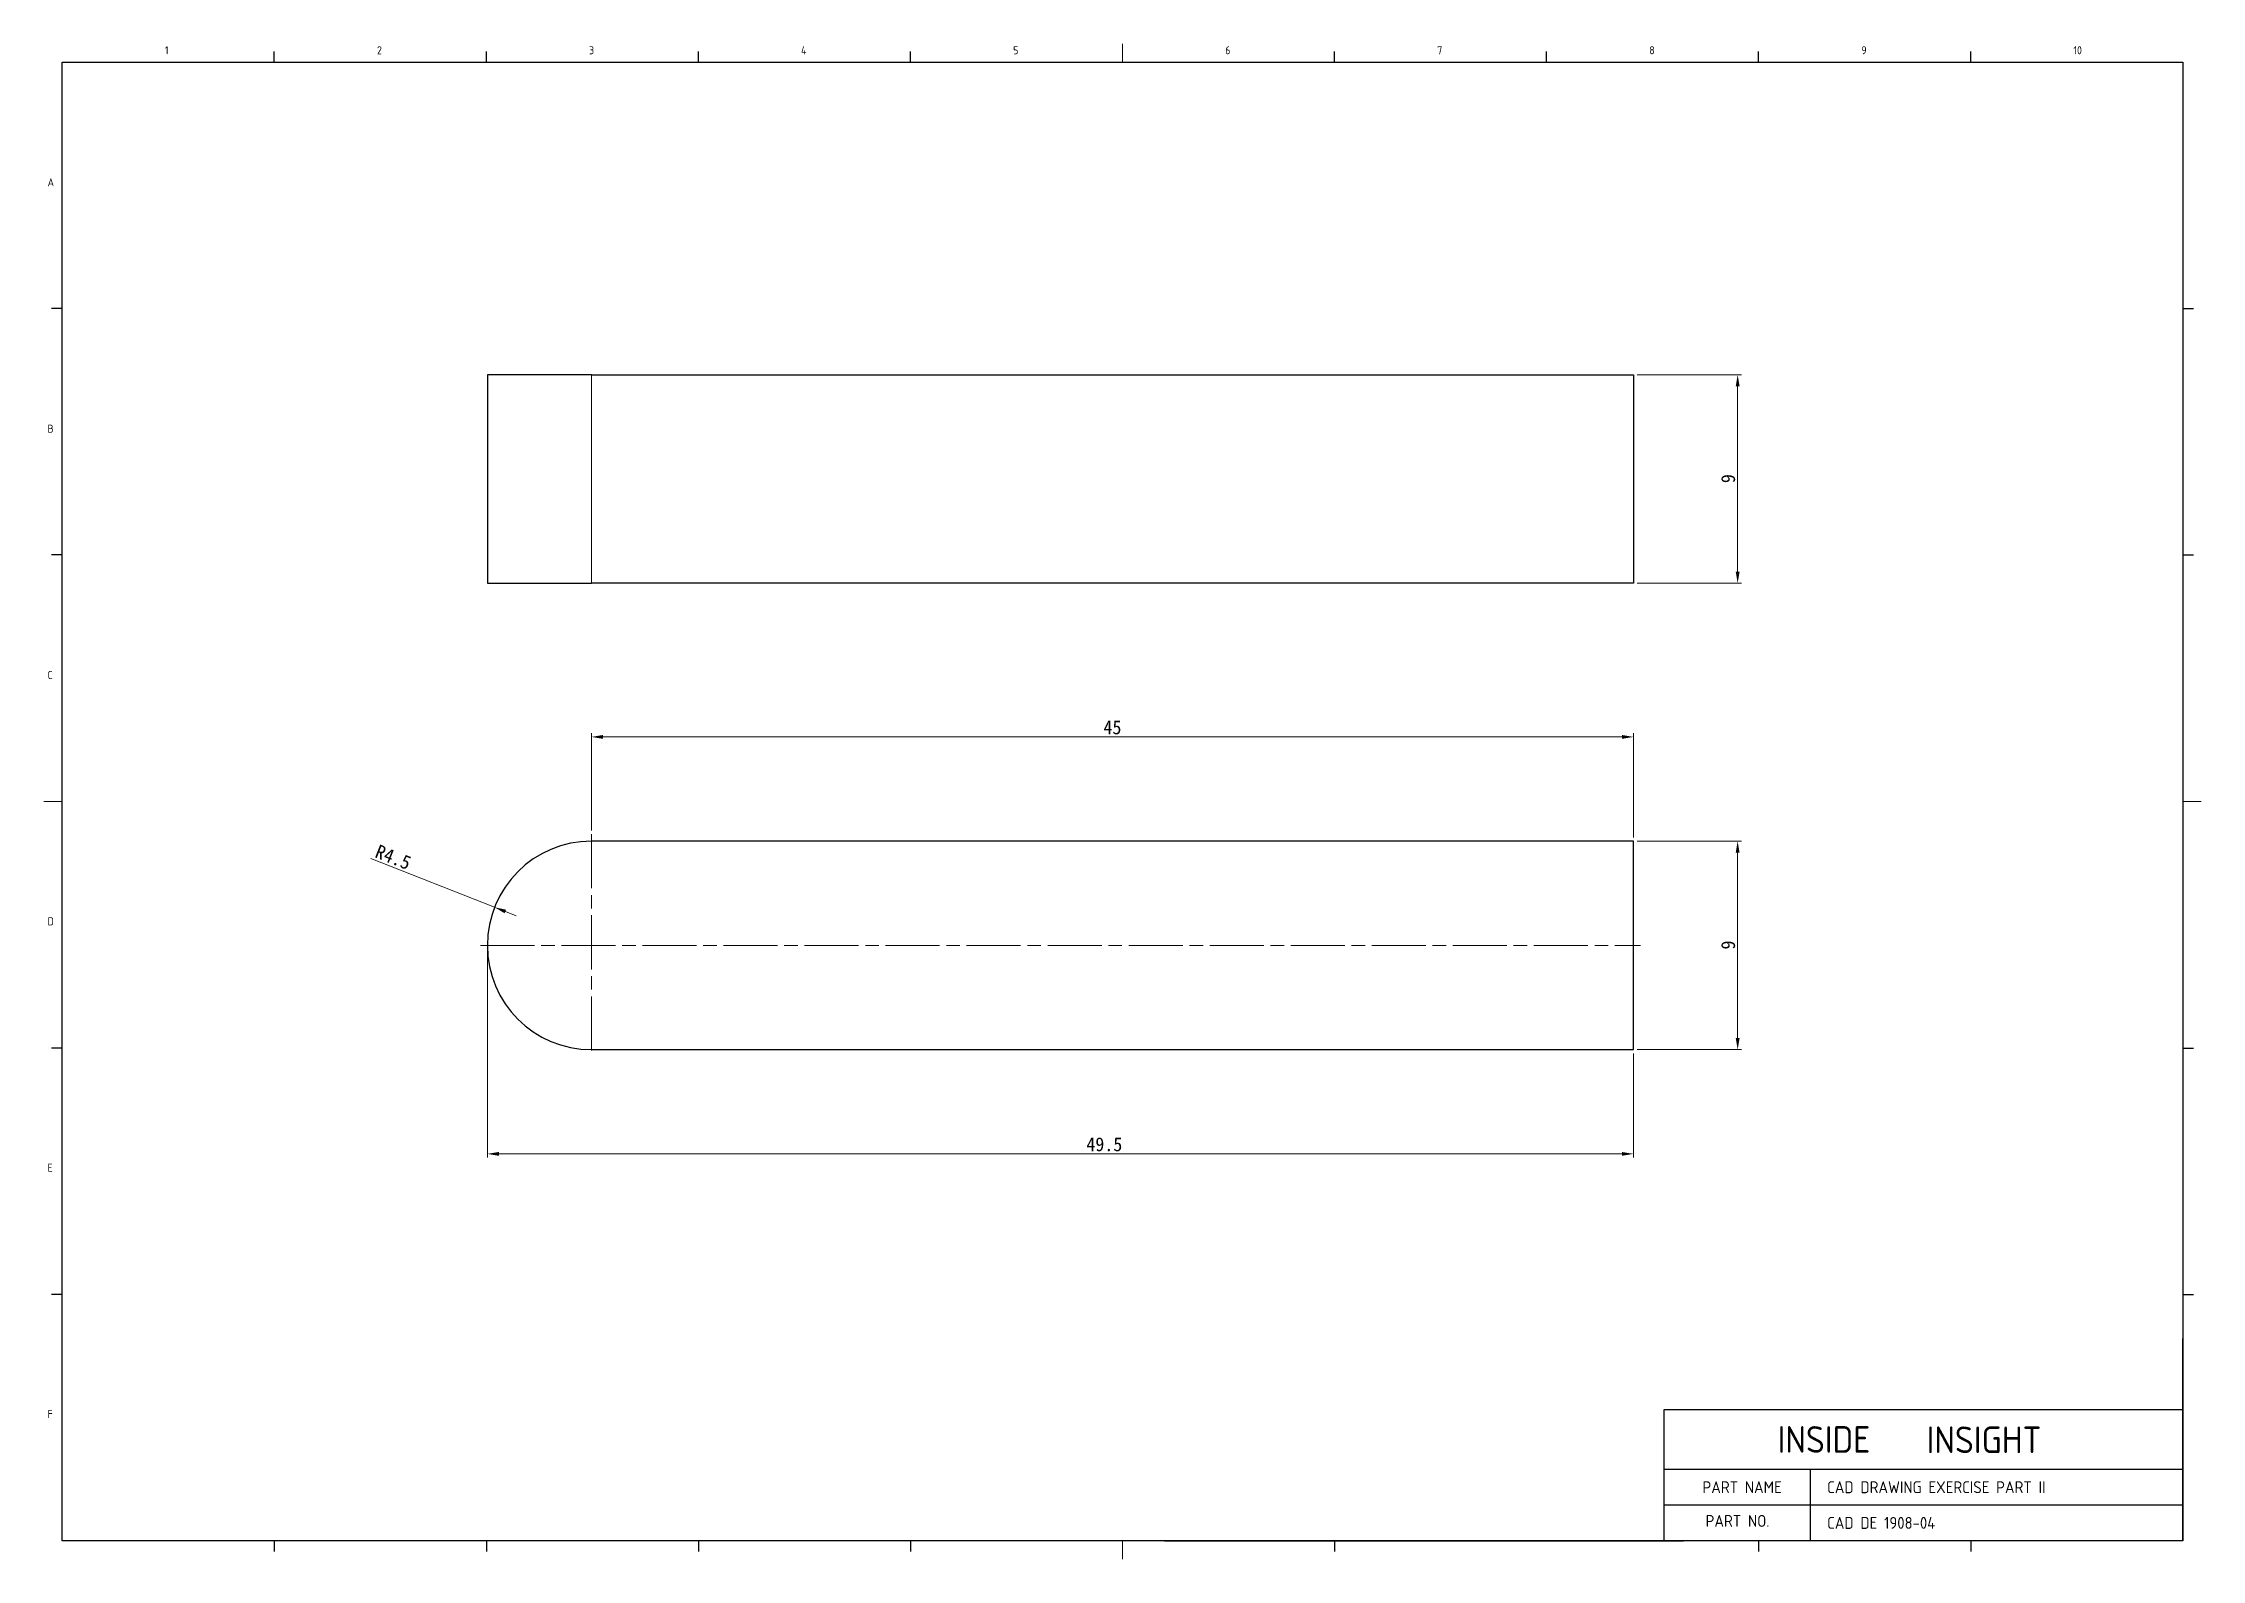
# Model space of a CAD drawing. Header units: inches. Extents: x 328 to 12229, y 132 to 477.
# Drawn here: x 7412.5 to 7505.7, y 138.2 to 203.6 of the extents above; entities that cross this region are included whole.
import ezdxf

# ---------------------------------------------------------------- set-up
doc = ezdxf.new("R2010")
doc.units = ezdxf.units.IN
doc.header["$MEASUREMENT"] = 0
doc.linetypes.add('D2', pattern=[11.2, 8, -0.8, 0.4, -0.8, 0.4, -0.8])
doc.linetypes.add('IST-0019-LG-201-6000-0010_Key.idw$0$CHAIN', pattern=[0.3543, 0.2362, -0.0295, 0.0591, -0.0295])
doc.layers.add('3', color=3, linetype='D2')
for name, color, linetype, lineweight in [('IST-0019-LG-201-6000-0010_Key.idw$0$1', 1, 'IST-0019-LG-201-6000-0010_Key.idw$0$CHAIN', 9), ('IST-0019-LG-201-6000-0010_Key.idw$0$4', 7, 'Continuous', 9), ('IST-0019-LG-201-6000-0010_Key.idw$0$7', 7, 'Continuous', 30)]:
    doc.layers.add(name, color=color, linetype=linetype, lineweight=lineweight)
doc.styles.add('A', font='GENISO', dxfattribs={"bigfont": 'WHGTXT'})
doc.styles.add('IST-0019-LG-201-6000-0010_Key.idw$0$주 문자 (MNL)_3', font='')
doc.styles.get('IST-0019-LG-201-6000-0010_Key.idw$0$주 문자 (MNL)_3').set_extended_font_data('GulimChe')
doc.dimstyles.new('IST-0019-LG-201-6000-0010_Key.idw$0$기본값 (MNL)', dxfattribs={"dimscale": 0.2, "dimtxt": 3, "dimasz": 2.5, "dimexe": 0.8, "dimexo": 0.8, "dimgap": 0.5, "dimtad": 1, "dimdec": 5, "dimrnd": 1e-08, "dimdsep": 46, "dimtxsty": 'IST-0019-LG-201-6000-0010_Key.idw$0$주 문자 (MNL)_3', "dimcen": 0.09, "dimdle": 15, "dimclrd": 174, "dimclre": 174, "dimclrt": 150, "dimadec": 6, "dimazin": 2, "dimtfac": 0.833333, "dimtdec": 4, "dimtmove": 0, "dimatfit": 3, "dimldrblk": 'IST-0019-LG-201-6000-0010_Key.idw$0$Filled-1', "dimfxl": 0, "dimtolj": 1, "dimlwd": -1, "dimlwe": -1, "dimarcsym": 0})

# ---------------------------------------------------------------- blocks, each defined once
blk = doc.blocks.new('*D399')
at = {"layer": 'Defpoints', "color": 0}
for p in [(7432.014, 166.32), (7436.202, 164.675)]:
    blk.add_point(p, dxfattribs=at)
at = {"layer": 'IST-0019-LG-201-6000-0010_Key.idw$0$4', "color": 174}
for p, q in [((7432.014, 166.32), (7426.67, 168.42)), ((7432.48, 166.138), (7432.945, 165.955))]:
    blk.add_line(p, q, dxfattribs=at)
blk.add_solid([(7432.51, 166.215), (7432.449, 166.06), (7432.014, 166.32)], dxfattribs=at)
at = {"layer": 'IST-0019-LG-201-6000-0010_Key.idw$0$4', "color": 150, "insert": (7427.025, 169.05), "char_height": 0.6, "attachment_point": 1, "rotation": 338.54754, "style": 'IST-0019-LG-201-6000-0010_Key.idw$0$주 문자 (MNL)_3'}
blk.add_mtext('\\A1;R4.5', dxfattribs=at)
blk = doc.blocks.new('IST-0019-LG-201-6000-0010_Key.idw$0$Filled-1')
at = {"color": 0}
for p, q in [((0, 0), (-1, 0.17)), ((-1, 0.17), (-1, -0.17)), ((-1, 0), (0, 0)), ((-1, -0.17), (0, 0))]:
    blk.add_line(p, q, dxfattribs=at)
at = {"color": 0, "flags": 128}
blk.add_lwpolyline([(-1, -0.17), (0, 0), (-1, 0.17), (-1, -0.17)], dxfattribs=at)
at = {"color": 0}
blk.add_solid([(-1, -0.17), (0, 0), (-1, 0.17), (-1, -0.17)], dxfattribs=at)
blk = doc.blocks.new('*D400')
at = {"layer": 'Defpoints', "color": 0}
for p in [(7481.202, 173.675), (7436.202, 169.475), (7481.202, 169.175)]:
    blk.add_point(p, dxfattribs=at)
at = {"layer": 'IST-0019-LG-201-6000-0010_Key.idw$0$4', "color": 174}
for p, q in [((7436.202, 169.635), (7436.202, 173.835)), ((7436.702, 173.675), (7480.702, 173.675)), ((7481.202, 169.335), (7481.202, 173.835))]:
    blk.add_line(p, q, dxfattribs=at)
for points in [[(7436.702, 173.758), (7436.702, 173.591), (7436.202, 173.675)], [(7480.702, 173.591), (7480.702, 173.758), (7481.202, 173.675)]]:
    blk.add_solid(points, dxfattribs=at)
at = {"layer": 'IST-0019-LG-201-6000-0010_Key.idw$0$4', "color": 150, "insert": (7458.312, 174.39), "char_height": 0.6, "attachment_point": 1, "style": 'IST-0019-LG-201-6000-0010_Key.idw$0$주 문자 (MNL)_3'}
blk.add_mtext('\\A1;45', dxfattribs=at)
blk = doc.blocks.new('*D401')
at = {"layer": 'Defpoints', "color": 0}
for p in [(7431.702, 164.675), (7481.202, 160.175), (7481.202, 155.675)]:
    blk.add_point(p, dxfattribs=at)
at = {"layer": 'IST-0019-LG-201-6000-0010_Key.idw$0$4', "color": 174}
for p, q in [((7431.702, 164.515), (7431.702, 155.515)), ((7481.202, 160.015), (7481.202, 155.515)), ((7432.202, 155.675), (7480.702, 155.675))]:
    blk.add_line(p, q, dxfattribs=at)
for points in [[(7432.202, 155.758), (7432.202, 155.591), (7431.702, 155.675)], [(7480.702, 155.591), (7480.702, 155.758), (7481.202, 155.675)]]:
    blk.add_solid(points, dxfattribs=at)
at = {"layer": 'IST-0019-LG-201-6000-0010_Key.idw$0$4', "color": 150, "insert": (7457.574, 156.39), "char_height": 0.6, "attachment_point": 1, "style": 'IST-0019-LG-201-6000-0010_Key.idw$0$주 문자 (MNL)_3'}
blk.add_mtext('\\A1;49.5', dxfattribs=at)
blk = doc.blocks.new('*D402')
at = {"layer": 'Defpoints', "color": 0}
for p in [(7481.202, 169.175), (7485.702, 169.175), (7481.202, 160.175)]:
    blk.add_point(p, dxfattribs=at)
at = {"layer": 'IST-0019-LG-201-6000-0010_Key.idw$0$4', "color": 174}
for p, q in [((7481.362, 169.175), (7485.862, 169.175)), ((7485.702, 160.675), (7485.702, 168.675)), ((7481.362, 160.175), (7485.862, 160.175))]:
    blk.add_line(p, q, dxfattribs=at)
for points in [[(7485.786, 168.675), (7485.619, 168.675), (7485.702, 169.175)], [(7485.619, 160.675), (7485.786, 160.675), (7485.702, 160.175)]]:
    blk.add_solid(points, dxfattribs=at)
at = {"layer": 'IST-0019-LG-201-6000-0010_Key.idw$0$4', "color": 150, "insert": (7484.989, 164.497), "char_height": 0.6, "attachment_point": 1, "rotation": 90, "style": 'IST-0019-LG-201-6000-0010_Key.idw$0$주 문자 (MNL)_3'}
blk.add_mtext('\\A1;9', dxfattribs=at)
blk = doc.blocks.new('*D403')
at = {"layer": 'Defpoints', "color": 0}
for p in [(7481.202, 189.308), (7481.202, 180.308), (7485.702, 180.308)]:
    blk.add_point(p, dxfattribs=at)
at = {"layer": 'IST-0019-LG-201-6000-0010_Key.idw$0$4', "color": 174}
for p, q in [((7481.362, 189.308), (7485.862, 189.308)), ((7485.702, 188.808), (7485.702, 180.808)), ((7481.362, 180.308), (7485.862, 180.308))]:
    blk.add_line(p, q, dxfattribs=at)
for points in [[(7485.786, 188.808), (7485.619, 188.808), (7485.702, 189.308)], [(7485.619, 180.808), (7485.786, 180.808), (7485.702, 180.308)]]:
    blk.add_solid(points, dxfattribs=at)
at = {"layer": 'IST-0019-LG-201-6000-0010_Key.idw$0$4', "color": 150, "insert": (7484.989, 184.63), "char_height": 0.6, "attachment_point": 1, "rotation": 90, "style": 'IST-0019-LG-201-6000-0010_Key.idw$0$주 문자 (MNL)_3'}
blk.add_mtext('\\A1;9', dxfattribs=at)

msp = doc.modelspace()

# ---------------------------------------------------------------- linework, layer by layer
at = {"linetype": 'Continuous'}
for p, q in [((7413.342017, 202.796728), (7504.926017, 202.796728)), ((7413.342017, 138.975928), (7413.342017, 202.796728)), ((7504.926017, 202.796728), (7504.926017, 138.975928)), ((7504.926017, 138.975928), (7413.342017, 138.975928))]:
    msp.add_line(p, q, dxfattribs=at)
at = {"layer": '3', "color": 3, "linetype": 'Continuous'}
for p, q in [((7422.500417, 202.796728), (7422.500417, 203.257528)), ((7431.658817, 202.796728), (7431.658817, 203.257528)), ((7449.975617, 202.796728), (7449.975617, 203.257528)), ((7468.292417, 202.796728), (7468.292417, 203.257528)), ((7477.450817, 202.796728), (7477.450817, 203.257528)), ((7486.609217, 202.796728), (7486.609217, 203.257528)), ((7495.767617, 202.796728), (7495.767617, 203.257528)), ((7413.342017, 192.163768), (7412.881217, 192.163768)), ((7504.926017, 192.163768), (7505.386817, 192.163768)), ((7413.342017, 181.530808), (7412.881217, 181.530808)), ((7504.926017, 181.530808), (7505.386817, 181.530808)), ((7413.342017, 160.241848), (7412.881217, 160.241848)), ((7504.926017, 160.241848), (7505.386817, 160.241848)), ((7413.342017, 149.608888), (7412.881217, 149.608888)), ((7504.926017, 149.608888), (7505.386817, 149.608888)), ((7504.926017, 138.975928), (7504.926017, 147.7006)), ((7504.926017, 144.621304), (7482.515585, 144.621304)), ((7482.515585, 144.621304), (7482.515585, 138.975928)), ((7504.926017, 142.055224), (7482.515585, 142.055224)), ((7488.845249, 138.975928), (7488.845249, 142.055224)), ((7504.926017, 140.515576), (7482.515585, 140.515576)), ((7422.500417, 138.975928), (7422.500417, 138.515128)), ((7431.658817, 138.975928), (7431.658817, 138.515128)), ((7440.817217, 138.975928), (7440.817217, 138.515128)), ((7449.975617, 138.975928), (7449.975617, 138.515128)), ((7460.95177, 138.975928), (7483.362202, 138.975928)), ((7468.292417, 138.975928), (7468.292417, 138.515128)), ((7486.609217, 138.975928), (7486.609217, 138.515128)), ((7495.767617, 138.975928), (7495.767617, 138.515128))]:
    msp.add_line(p, q, dxfattribs=at)
at = {"layer": '3', "linetype": 'Continuous'}
msp.add_line((7440.817217, 202.796728), (7440.817217, 203.257528), dxfattribs=at)
at = {"layer": '3', "color": 3, "linetype": 'Continuous', "const_width": 0.03456}
for points in [[(7459.134017, 202.796728), (7459.134017, 203.603128)], [(7413.342017, 170.886328), (7412.535617, 170.886328)], [(7504.926017, 170.886328), (7505.732417, 170.886328)], [(7459.134017, 138.975928), (7459.134017, 138.169528)]]:
    msp.add_lwpolyline(points, dxfattribs=at)
at = {"layer": 'IST-0019-LG-201-6000-0010_Key.idw$0$1', "linetype": 'IST-0019-LG-201-6000-0010_Key.idw$0$CHAIN', "ltscale": 9.878633}
for p, q in [((7436.202497, 169.474618), (7436.202497, 159.874618)), ((7431.402497, 164.674618), (7481.502497, 164.674618))]:
    msp.add_line(p, q, dxfattribs=at)
at = {"layer": 'IST-0019-LG-201-6000-0010_Key.idw$0$4'}
msp.add_line((7436.202497, 189.307551), (7436.202497, 180.307551), dxfattribs=at)
at = {"layer": 'IST-0019-LG-201-6000-0010_Key.idw$0$7'}
for p, q in [((7436.202497, 189.307551), (7431.702497, 189.307551)), ((7431.702497, 189.307551), (7431.702497, 180.307551)), ((7436.202497, 189.307551), (7481.202497, 189.307551)), ((7481.202497, 189.307551), (7481.202497, 180.307551)), ((7431.702497, 180.307551), (7436.202497, 180.307551)), ((7481.202497, 180.307551), (7436.202497, 180.307551)), ((7481.202497, 169.174618), (7436.202497, 169.174618)), ((7481.202497, 160.174618), (7481.202497, 169.174618)), ((7436.202497, 160.174618), (7481.202497, 160.174618))]:
    msp.add_line(p, q, dxfattribs=at)
msp.add_arc((7436.202497, 164.674618), 4.5, 90, 270, dxfattribs=at)

# ---------------------------------------------------------------- texts
at = {"linetype": 'Continuous', "style": 'A'}
for s, height, p in [('1', 0.3456, (7417.777217, 203.142328)), ('2', 0.3456, (7426.935617, 203.142328)), ('3', 0.3456, (7436.094017, 203.142328)), ('4', 0.3456, (7445.252417, 203.142328)), ('5', 0.3456, (7454.410817, 203.142328)), ('6', 0.3456, (7463.569217, 203.142328)), ('7', 0.3456, (7472.727617, 203.142328)), ('8', 0.3456, (7481.886017, 203.142328)), ('9', 0.3456, (7491.044417, 203.142328)), ('10', 0.3456, (7500.202817, 203.142328)), ('A', 0.3456, (7412.708417, 197.439928)), ('B', 0.3456, (7412.708417, 186.806968)), ('C', 0.3456, (7412.708417, 176.174008)), ('D', 0.3456, (7412.708417, 165.541048)), ('E', 0.3456, (7412.708417, 154.908088)), ('F', 0.3456, (7412.708417, 144.275128)), ('INSIDE', 1.1503423, (7487.429408, 142.772436)), ('INSIGHT', 1.1503423, (7493.863789, 142.757839)), ('PART NAME', 0.513216, (7484.182128, 141.028792)), ('CAD DRAWING EXERCISE PART II', 0.513216, (7489.567728, 141.028792)), ('PART NO.', 0.513216, (7484.317771, 139.57468)), ('CAD DE 1908-04', 0.513216, (7489.567728, 139.489144))]:
    msp.add_text(s, height=height, dxfattribs=at).set_placement(p)

# ---------------------------------------------------------------- dimensions: what is measured, and where the dimension line sits
at = {"layer": 'IST-0019-LG-201-6000-0010_Key.idw$0$4', "color": 174}
for base, p1, p2, angle, override, picture, middle in [((7485.702497, 180.307551), (7481.202497, 189.307551), (7481.202497, 180.307551), 90, {"dimgap": 0.5, "dimdec": 5, "dimtol": 0, "dimlim": 0, "dimtp": 0, "dimtm": 0, "dimtdec": 4, "dimtofl": 0, "dimatfit": 1}, '*D403', (7485.702497, 184.807551)), ((7481.202497, 173.674618), (7436.202497, 169.474618), (7481.202497, 169.174618), 180, {"dimtofl": 0, "dimatfit": 1}, '*D400', (7458.702497, 173.674618)), ((7485.702497, 169.174618), (7481.202497, 160.174618), (7481.202497, 169.174618), 90, {"dimgap": 0.5, "dimdec": 5, "dimtol": 0, "dimlim": 0, "dimtp": 0, "dimtm": 0, "dimtdec": 4, "dimtofl": 0, "dimatfit": 1}, '*D402', (7485.702497, 164.674618))]:
    dim = msp.add_linear_dim(base=base, p1=p1, p2=p2, angle=angle, dimstyle='IST-0019-LG-201-6000-0010_Key.idw$0$기본값 (MNL)', override=override, dxfattribs=at)
    dim.commit()
    dim.dimension.update_dxf_attribs({"geometry": picture, "text_midpoint": middle, "dimtype": 160})
dim = msp.add_radius_dim(center=(7436.202497, 164.674618), mpoint=(7432.014251, 166.320399), dimstyle='IST-0019-LG-201-6000-0010_Key.idw$0$기본값 (MNL)', override={"dimgap": 0.5, "dimdec": 5, "dimlfac": 1, "dimcen": 0, "dimtol": 0, "dimlim": 0, "dimtp": 0, "dimtm": 0, "dimtdec": 4, "dimtofl": 0}, dxfattribs=at)
dim.commit()
dim.dimension.update_dxf_attribs({"geometry": '*D399', "text_midpoint": (7427.497202, 168.095383), "dimtype": 164})
dim = msp.add_linear_dim(base=(7481.202497, 155.674618), p1=(7431.702497, 164.674618), p2=(7481.202497, 160.174618), dimstyle='IST-0019-LG-201-6000-0010_Key.idw$0$기본값 (MNL)', override={"dimtofl": 0, "dimatfit": 1}, dxfattribs=at)
dim.commit()
dim.dimension.update_dxf_attribs({"geometry": '*D401', "text_midpoint": (7458.373558, 155.674618), "dimtype": 160})

doc.saveas('drawing.dxf')
